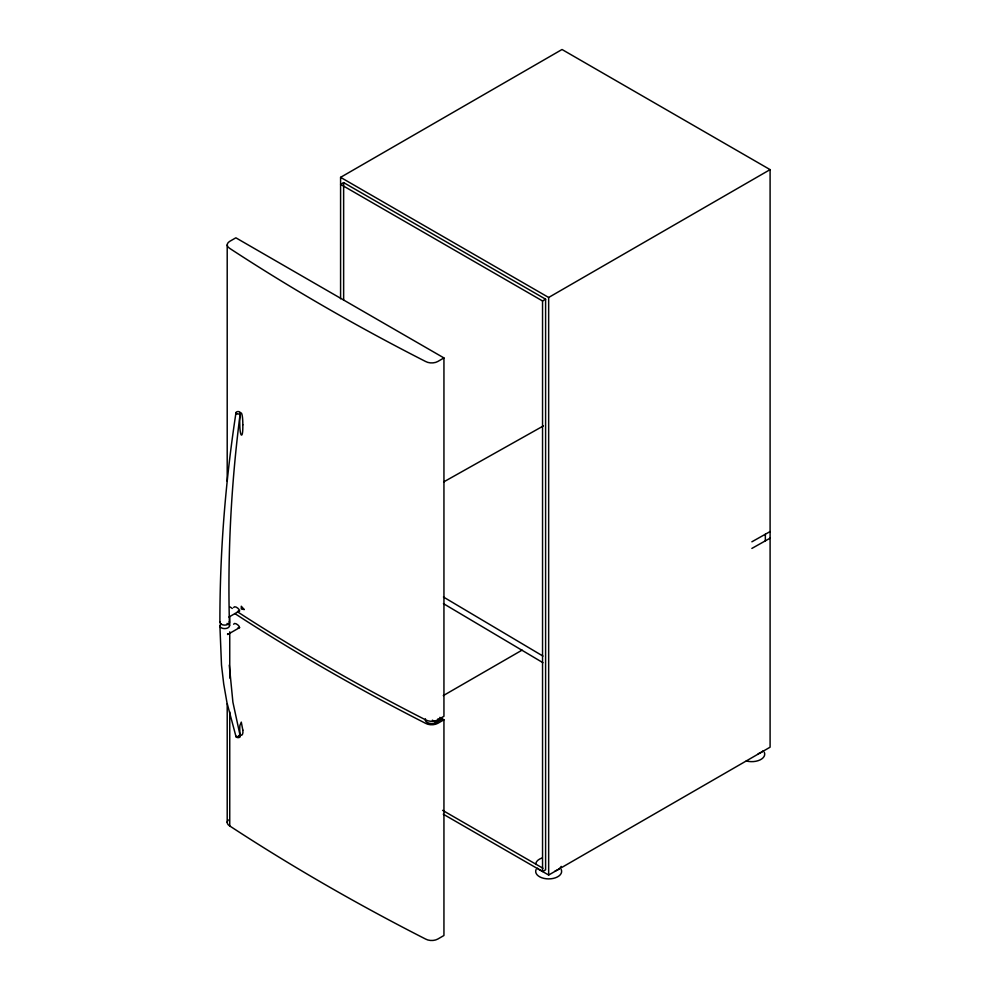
<?xml version="1.0" encoding="UTF-8"?>
<svg xmlns="http://www.w3.org/2000/svg" width="990" height="990" viewBox="0 0 990 990"><rect width="100%" height="100%" fill="white"/><g stroke="black" fill="none" stroke-linecap="round" stroke-linejoin="round"><path stroke-width="1.49" d="M219.904 622.364C219.805 552.21 225.386 482.13 235.967 412.793M240.285 412.793C231.338 482.254 227.502 552.346 229.42 622.364M228.938 617.055L239.555 610.929C239.716 608.813 234.37 605.138 233.64 607.526M227.613 633.81L227.613 634.528L239.555 627.635C239.716 625.519 234.37 621.844 233.64 624.22M340.585 298.794L340.585 177.346L562.023 49.5L770.096 169.624L770.096 747.19L548.658 875.036L443.285 814.201M545.601 299.19L343.641 182.593L340.585 184.363L542.545 300.96L545.601 299.19L545.601 869.802L542.545 871.559L542.545 300.96M443.941 357.935L437.815 361.474A8.65 5 0 0 1 425.576 361.474A2217.761 1280.417 0 0 1 229.742 248.403A8.65 5 0 0 1 229.742 241.337L235.868 237.81L443.941 357.935L443.941 716.302L437.815 719.841A8.65 5 0 0 1 425.576 719.841A2217.761 1280.417 0 0 1 245.112 616.733L237.439 611.758M340.585 177.346L548.658 297.47L770.096 169.624M236.598 737.253L239.654 735.483M443.285 695.611L522.114 650.108M442.406 718.901L436.281 722.44L432.358 720.163M228.368 819.943A8.65 5 0 0 0 229.742 825.969A2217.761 1280.417 0 0 0 425.576 939.04A8.65 5 0 0 0 437.815 939.04L443.941 935.501L443.941 719.792L437.815 723.319A8.65 5 0 0 1 425.576 723.319A2217.761 1280.417 0 0 1 245.112 620.21L234.878 613.577M443.681 481.92L543.436 425.886M751.868 541.802L770.096 531.568M751.868 548.423L770.096 538.189M239.555 610.929L238.12 610.954M239.555 627.635L238.12 627.66M439.783 717.391L443.941 719.792M442.617 810.34L542.928 868.255M443.433 597.007L542.941 656.073M443.433 603.628L542.941 662.694M229.742 606.771L232.304 608.442M236.028 736.696L226.958 702.615L223.703 683.904L221.5 665.094L219.904 625.853M240.211 736.053L232.898 702.17L229.272 665.094M765.344 534.229L765.344 540.862M548.658 297.47L548.658 875.036M343.641 182.593L343.641 300.119M229.742 616.423L229.742 625.668M229.742 631.83L229.742 678.051M229.742 711.946L229.742 825.969M227.205 244.876L227.205 481.214M227.205 703.791L227.205 822.443M561.194 866.386A12.981 7.499 0 0 1 555.155 870.928M542.173 870.928A12.981 7.499 0 0 1 537.422 868.193M535.677 864.443A12.981 7.499 0 0 1 542.173 857.946M762.981 750.94A12.981 7.499 0 0 1 758.229 753.687M561.194 869.455A12.981 7.499 0 0 1 548.658 878.897A12.981 7.499 0 0 1 536.122 869.455M764.28 752.214A12.981 7.499 0 0 1 760.085 759.899A12.981 7.499 0 0 1 746.25 760.951M437.964 718.814A6.497 3.75 0 0 1 431.702 723.529A6.497 3.75 0 0 1 425.428 718.814M227.044 623.465A4.764 2.747 0 0 1 228.566 627.425A4.764 2.747 0 0 1 221.599 627.957A4.764 2.747 0 0 1 221.29 623.91M239.209 735.285A2.166 1.25 0 0 1 240.087 736.894A2.166 1.25 0 0 1 237.39 737.55A2.166 1.25 0 0 1 236.028 736.053M229.259 621.658A4.764 2.747 0 0 1 224.656 625.111A4.764 2.747 0 0 1 220.065 621.658M242.822 424.821C243.107 439.61 239.914 437.555 239.778 424.537C239.209 408.189 242.897 409.736 242.822 424.821M242.822 730.125C243.788 736.226 239.382 737.587 239.828 730.719A30.245 16.434 62.8 0 1 239.914 725.423L241.288 722.118L242.822 730.125M244.171 609.506L241.288 609.036L241.288 606.251L244.171 609.506M236.598 413.684A2.166 1.25 0 0 0 240.211 413.115A2.166 1.25 0 0 0 237.563 411.593A2.166 1.25 0 0 0 236.598 413.684"/></g></svg>
